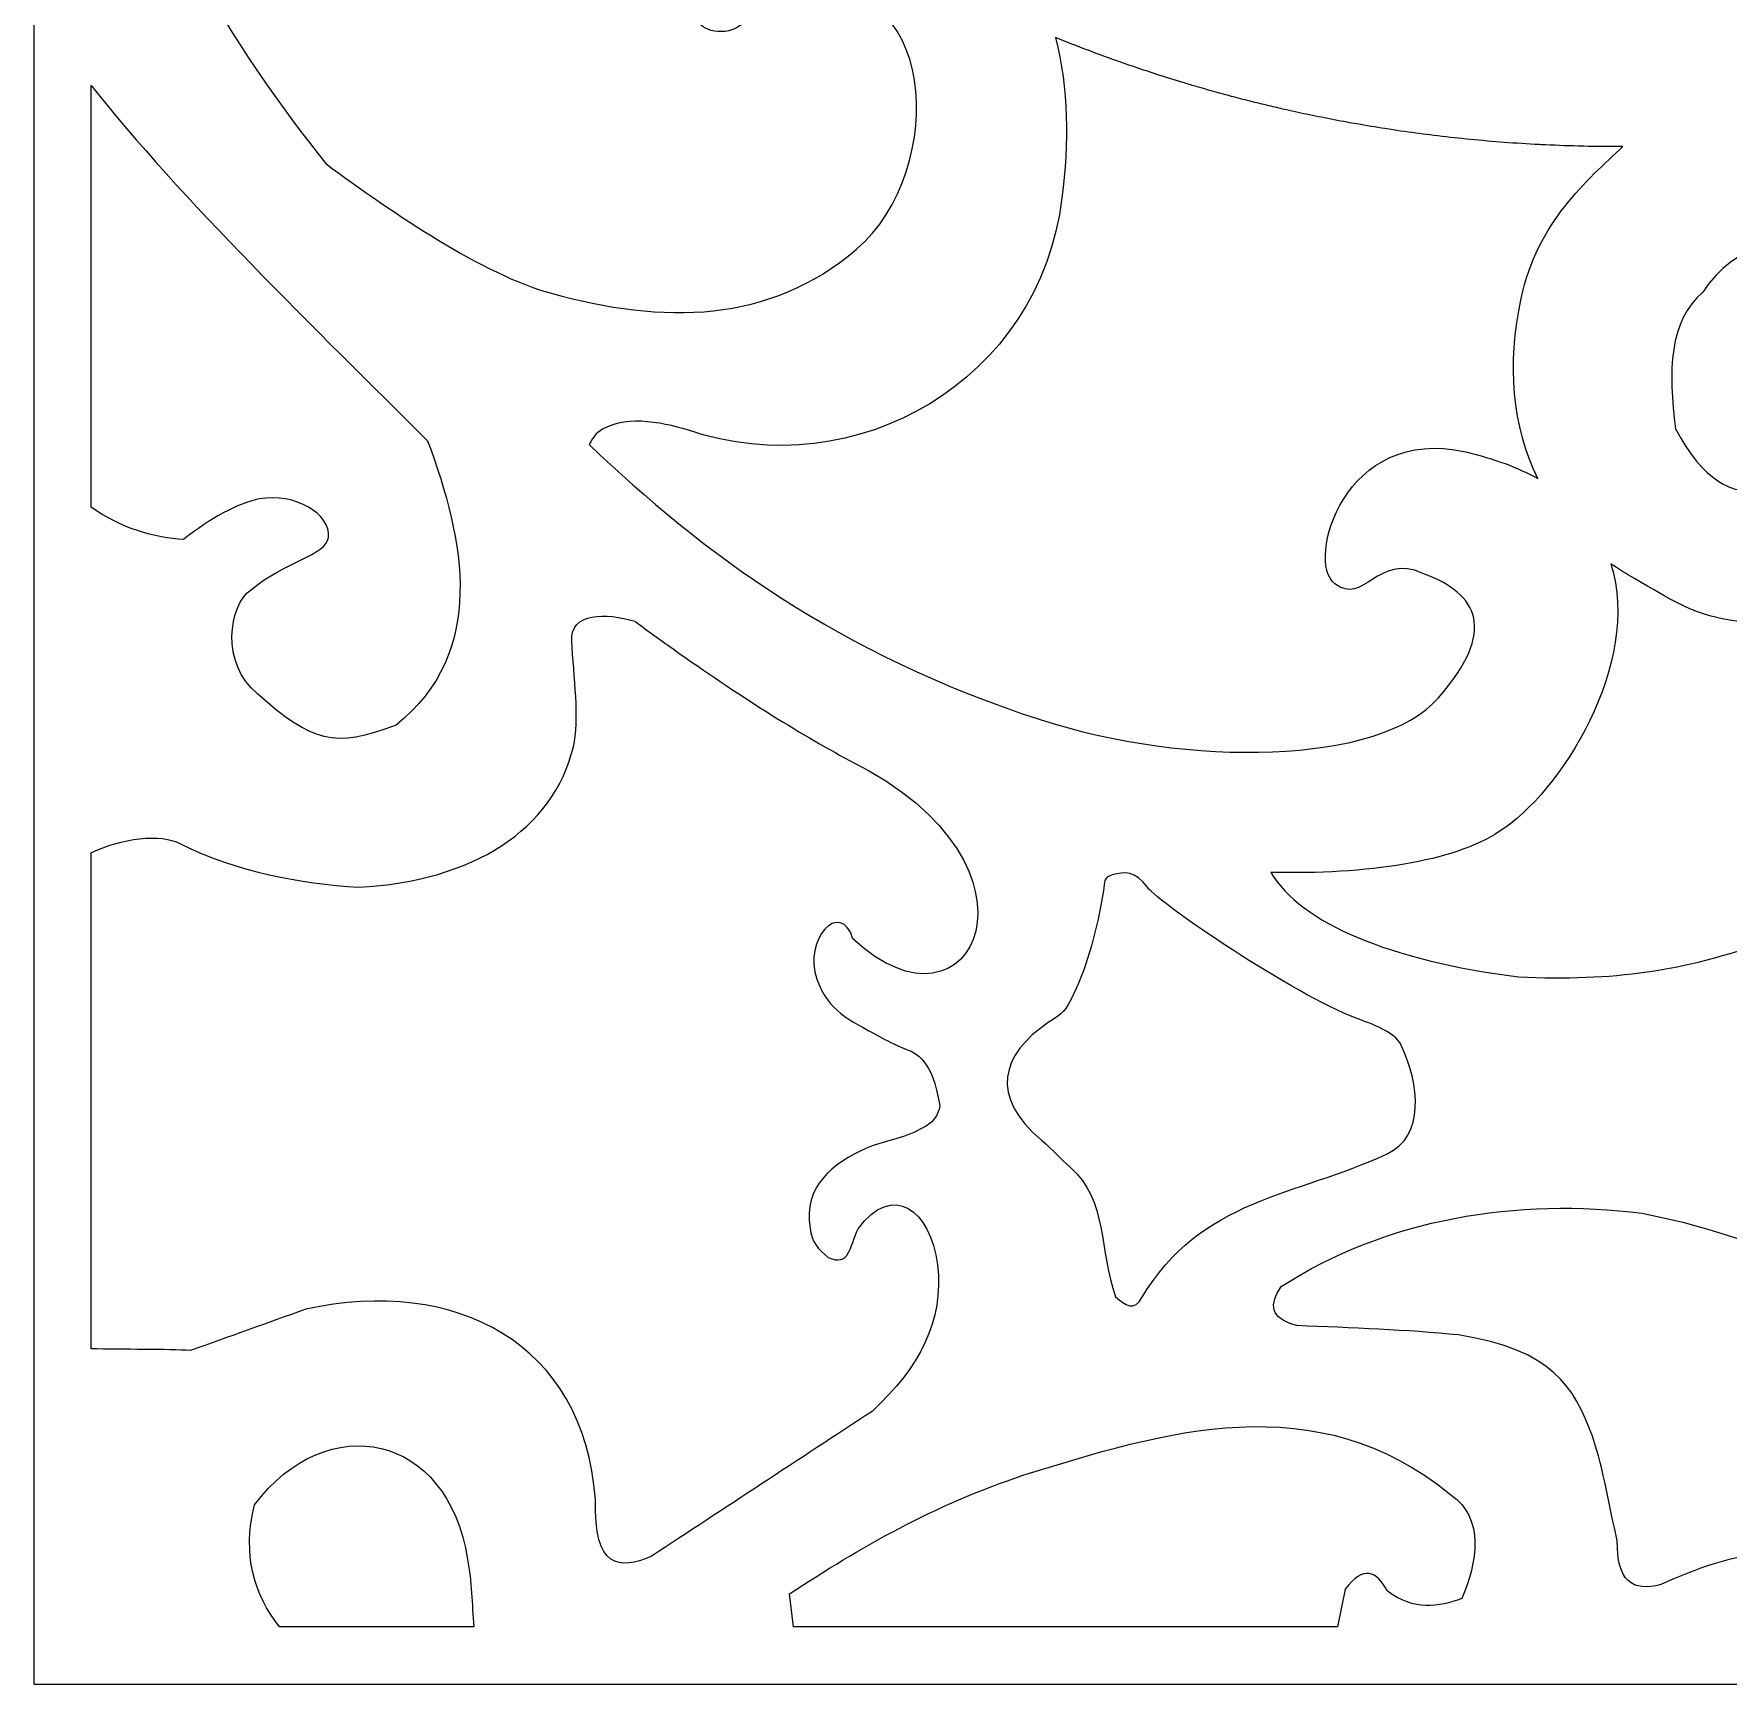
# Model space of a CAD drawing. Header units: centimetres. Extents: x 8.1 to 14.4, y -2.9 to 9.
# Drawn here: x 8.134 to 11.461, y -2.926 to 0.314 of the extents above; entities that cross this region are included whole.
import ezdxf

# ---------------------------------------------------------------- set-up
doc = ezdxf.new("R2010")
doc.units = ezdxf.units.CM
doc.header["$MEASUREMENT"] = 0
doc.layers.add('layer 1', color=7, linetype='Continuous')

msp = doc.modelspace()

# ---------------------------------------------------------------- linework, layer by layer
at = {"layer": 'layer 1', "color": 250}
for points, knots in [([(8.13351, 9.00077), (8.13351, 9.00077), (8.24628, 9.00077), (8.24628, 9.00077), (8.24628, 9.00077), (8.24628, 9.00077), (14.32662, 9.00077), (14.32662, 9.00077), (14.32662, 9.00077), (14.32662, 9.00077), (14.43939, 9.00077), (14.43939, 9.00077), (14.43939, 9.00077), (14.43939, 9.00077), (14.43939, 8.88803), (14.43939, 8.88803), (14.43939, 8.88803), (14.43939, 8.88803), (14.43939, -2.81346), (14.43939, -2.81346), (14.43939, -2.81346), (14.43939, -2.81346), (14.43939, -2.9262), (14.43939, -2.9262), (14.43939, -2.9262), (14.43939, -2.9262), (14.32662, -2.9262), (14.32662, -2.9262), (14.32662, -2.9262), (14.32662, -2.9262), (8.24628, -2.9262), (8.24628, -2.9262), (8.24628, -2.9262), (8.24628, -2.9262), (8.13351, -2.9262), (8.13351, -2.9262), (8.13351, -2.9262), (8.13351, -2.9262), (8.13351, -2.81346), (8.13351, -2.81346), (8.13351, -2.81346), (8.13351, -2.81346), (8.13351, 2.50007), (8.13351, 2.50007), (8.13351, 2.50007), (8.13351, 2.50007), (8.13351, 3.57452), (8.13351, 3.57452), (8.13351, 3.57452), (8.13351, 3.57452), (8.13351, 8.88803), (8.13351, 8.88803), (8.13351, 8.88803), (8.13351, 8.88803), (8.13351, 9.00077), (8.13351, 9.00077)], [0, 0, 0, 0, 0.0666667, 0.0666667, 0.0666667, 0.0666667, 0.1333333, 0.1333333, 0.1333333, 0.1333333, 0.2, 0.2, 0.2, 0.2, 0.2666667, 0.2666667, 0.2666667, 0.2666667, 0.3333333, 0.3333333, 0.3333333, 0.3333333, 0.4, 0.4, 0.4, 0.4, 0.4666667, 0.4666667, 0.4666667, 0.4666667, 0.5333333, 0.5333333, 0.5333333, 0.5333333, 0.6, 0.6, 0.6, 0.6, 0.6666667, 0.6666667, 0.6666667, 0.6666667, 0.7333333, 0.7333333, 0.7333333, 0.7333333, 0.8, 0.8, 0.8, 0.8, 0.8666667, 0.8666667, 0.8666667, 0.8666667, 1, 1, 1, 1]), ([(9.12781, 0.99045), (9.12781, 0.99045), (9.1345, 0.98365), (9.1345, 0.98365), (9.1345, 0.98365), (9.1345, 0.98365), (9.1412, 0.97685), (9.1412, 0.97685), (9.1412, 0.97685), (9.15443, 0.96327), (9.16786, 0.9498), (9.1815, 0.93646), (9.1815, 0.93646), (9.1815, 0.93646), (9.18838, 0.92979), (9.18838, 0.92979), (9.18838, 0.92979), (9.18838, 0.92979), (9.19513, 0.92316), (9.19513, 0.92316), (9.19513, 0.92316), (9.20745, 0.91114), (9.21992, 0.8992), (9.23267, 0.8874), (9.23267, 0.8874), (9.23267, 0.8874), (9.24517, 0.87578), (9.24517, 0.87578), (9.24517, 0.87578), (9.25697, 0.86486), (9.26886, 0.85399), (9.28087, 0.84326), (9.28087, 0.84326), (9.28733, 0.83742), (9.29391, 0.83162), (9.30046, 0.82585), (9.30046, 0.82585), (9.31088, 0.8166), (9.32152, 0.80742), (9.33223, 0.79832), (9.33223, 0.79832), (9.34109, 0.79075), (9.35001, 0.78319), (9.35893, 0.77572), (9.35893, 0.77572), (9.36652, 0.76941), (9.37408, 0.76311), (9.38167, 0.75688), (9.38167, 0.75688), (9.39344, 0.74728), (9.4053, 0.73774), (9.41716, 0.72831), (9.41716, 0.72831), (9.41716, 0.72831), (9.43407, 0.71501), (9.43407, 0.71501), (9.43407, 0.71501), (9.44778, 0.70431), (9.46158, 0.69375), (9.4754, 0.68329), (9.4754, 0.68329), (9.4754, 0.68329), (9.48864, 0.67339), (9.48864, 0.67339), (9.48864, 0.67339), (9.50354, 0.66238), (9.51834, 0.65154), (9.53334, 0.64081), (9.53334, 0.64081), (9.53334, 0.64081), (9.54567, 0.632), (9.54567, 0.632), (9.54567, 0.632), (9.56076, 0.62135), (9.5759, 0.61086), (9.5912, 0.60048), (9.5912, 0.60048), (9.5912, 0.60048), (9.59357, 0.59886), (9.59357, 0.59886), (9.59357, 0.59886), (9.55432, 0.57759), (9.5203, 0.54687), (9.48953, 0.51013), (9.48953, 0.51013), (9.45407, 0.45665), (9.43647, 0.41559), (9.43173, 0.38548), (9.43173, 0.38548), (9.42377, 0.33531), (9.45144, 0.31557), (9.49147, 0.31938), (9.49147, 0.31938), (9.53103, 0.32317), (9.56543, 0.38135), (9.62404, 0.39373), (9.62404, 0.39373), (9.91406, 0.45505), (9.93043, 0.0456), (9.74934, -0.1086), (9.74934, -0.1086), (9.57827, -0.25421), (9.37125, -0.25643), (9.14729, -0.19437), (9.14729, -0.19437), (9.01953, -0.15897), (8.83968, -0.03936), (8.70697, 0.0597), (8.70697, 0.0597), (8.54188, 0.26715), (8.43109, 0.45692), (8.35378, 0.63572), (8.35378, 0.63572), (8.42356, 0.68226), (8.51429, 0.66578), (8.61252, 0.62653), (8.61252, 0.62653), (8.7048, 0.57947), (8.78803, 0.59287), (8.8723, 0.59896), (8.8723, 0.59896), (8.97613, 0.61197), (9.05208, 0.66507), (9.09075, 0.75978), (9.09075, 0.75978), (9.1237, 0.84572), (9.13389, 0.91352), (9.12781, 0.99045)], [0, 0, 0, 0, 0.030303, 0.030303, 0.030303, 0.030303, 0.0606061, 0.0606061, 0.0606061, 0.0606061, 0.0909091, 0.0909091, 0.0909091, 0.0909091, 0.1212121, 0.1212121, 0.1212121, 0.1212121, 0.1515152, 0.1515152, 0.1515152, 0.1515152, 0.1818182, 0.1818182, 0.1818182, 0.1818182, 0.2121212, 0.2121212, 0.2121212, 0.2121212, 0.2424242, 0.2424242, 0.2424242, 0.2424242, 0.2727273, 0.2727273, 0.2727273, 0.2727273, 0.3030303, 0.3030303, 0.3030303, 0.3030303, 0.3333333, 0.3333333, 0.3333333, 0.3333333, 0.3636364, 0.3636364, 0.3636364, 0.3636364, 0.3939394, 0.3939394, 0.3939394, 0.3939394, 0.4242424, 0.4242424, 0.4242424, 0.4242424, 0.4545455, 0.4545455, 0.4545455, 0.4545455, 0.4848485, 0.4848485, 0.4848485, 0.4848485, 0.5151515, 0.5151515, 0.5151515, 0.5151515, 0.5454545, 0.5454545, 0.5454545, 0.5454545, 0.5757576, 0.5757576, 0.5757576, 0.5757576, 0.6060606, 0.6060606, 0.6060606, 0.6060606, 0.6363636, 0.6363636, 0.6363636, 0.6363636, 0.6666667, 0.6666667, 0.6666667, 0.6666667, 0.6969697, 0.6969697, 0.6969697, 0.6969697, 0.7272727, 0.7272727, 0.7272727, 0.7272727, 0.7575758, 0.7575758, 0.7575758, 0.7575758, 0.7878788, 0.7878788, 0.7878788, 0.7878788, 0.8181818, 0.8181818, 0.8181818, 0.8181818, 0.8484848, 0.8484848, 0.8484848, 0.8484848, 0.8787879, 0.8787879, 0.8787879, 0.8787879, 0.9090909, 0.9090909, 0.9090909, 0.9090909, 0.9393939, 0.9393939, 0.9393939, 0.9393939, 1, 1, 1, 1]), ([(11.24366, 0.09308), (11.24366, 0.09308), (11.24382, 0.09308), (11.24382, 0.09308), (11.24382, 0.09308), (11.24382, 0.09308), (11.24403, 0.09308), (11.24403, 0.09308), (11.24403, 0.09308), (11.24403, 0.09308), (11.24423, 0.09308), (11.24423, 0.09308), (11.24423, 0.09308), (11.24423, 0.09308), (11.24434, 0.09308), (11.24434, 0.09308), (11.24434, 0.09308), (11.24434, 0.09308), (11.24455, 0.09308), (11.24455, 0.09308), (11.24455, 0.09308), (11.24455, 0.09308), (11.24934, 0.09315), (11.24934, 0.09315), (11.24934, 0.09315), (11.24934, 0.09315), (11.24952, 0.09315), (11.24952, 0.09315), (11.24952, 0.09315), (11.24952, 0.09315), (11.24963, 0.09315), (11.24963, 0.09315), (11.24963, 0.09315), (11.24963, 0.09315), (11.2498, 0.09315), (11.2498, 0.09315), (11.2498, 0.09315), (11.2498, 0.09315), (11.24997, 0.09315), (11.24997, 0.09315), (11.24997, 0.09315), (11.24997, 0.09315), (11.25205, 0.09319), (11.25205, 0.09319), (11.25205, 0.09319), (11.25205, 0.09319), (11.25226, 0.09319), (11.25226, 0.09319), (11.25226, 0.09319), (11.25226, 0.09319), (11.2524, 0.09319), (11.2524, 0.09319), (11.2524, 0.09319), (11.2524, 0.09319), (11.25257, 0.09319), (11.25257, 0.09319), (11.25257, 0.09319), (11.25257, 0.09319), (11.25272, 0.09319), (11.25272, 0.09319), (11.25272, 0.09319), (11.25272, 0.09319), (11.25341, 0.0932), (11.25341, 0.0932), (11.25341, 0.0932), (11.25341, 0.0932), (11.25358, 0.0932), (11.25358, 0.0932), (11.25358, 0.0932), (11.25358, 0.0932), (11.25479, 0.09322), (11.25479, 0.09322), (11.25479, 0.09322), (11.25479, 0.09322), (11.25485, 0.09322), (11.25485, 0.09322), (11.25485, 0.09322), (11.18469, 0.02747), (11.08702, -0.05479), (11.05472, -0.205), (11.05472, -0.205), (11.02699, -0.33449), (11.03753, -0.45655), (11.08754, -0.55864), (11.08754, -0.55864), (11.04889, -0.5373), (11.00203, -0.51963), (10.94587, -0.50664), (10.94587, -0.50664), (10.70785, -0.45164), (10.6306, -0.72095), (10.6887, -0.76529), (10.6887, -0.76529), (10.74692, -0.80962), (10.77218, -0.70413), (10.86178, -0.74494), (10.86178, -0.74494), (10.97181, -0.7856), (11.0078, -0.85732), (10.89231, -0.98947), (10.89231, -0.98947), (10.77691, -1.12162), (10.39976, -1.12582), (10.11024, -1.03213), (10.11024, -1.03213), (9.71379, -0.90379), (9.44625, -0.70388), (9.22437, -0.49219), (9.22437, -0.49219), (9.22771, -0.48455), (9.23299, -0.47667), (9.24122, -0.46804), (9.24122, -0.46804), (9.28973, -0.43288), (9.36213, -0.44677), (9.4193, -0.46393), (9.4193, -0.46393), (9.74747, -0.57485), (10.11024, -0.36625), (10.15269, -0.00752), (10.15269, -0.00752), (10.16668, 0.10231), (10.16599, 0.20608), (10.14022, 0.30714), (10.14022, 0.30714), (10.18259, 0.29), (10.22549, 0.27381), (10.26878, 0.25862), (10.26878, 0.25862), (10.26878, 0.25862), (10.26986, 0.25826), (10.26986, 0.25826), (10.26986, 0.25826), (10.28907, 0.25151), (10.30843, 0.24494), (10.32794, 0.23858), (10.32794, 0.23858), (10.32794, 0.23858), (10.3411, 0.2343), (10.3411, 0.2343), (10.3411, 0.2343), (10.35827, 0.22876), (10.37556, 0.22337), (10.3929, 0.21815), (10.3929, 0.21815), (10.40144, 0.21558), (10.40992, 0.21301), (10.41847, 0.21052), (10.41847, 0.21052), (10.4316, 0.2067), (10.44473, 0.20298), (10.45791, 0.19934), (10.45791, 0.19934), (10.46853, 0.19641), (10.47913, 0.19353), (10.48981, 0.19071), (10.48981, 0.19071), (10.50213, 0.18745), (10.51454, 0.18427), (10.52692, 0.18115), (10.52692, 0.18115), (10.53912, 0.17811), (10.55127, 0.17513), (10.56348, 0.17224), (10.56348, 0.17224), (10.57364, 0.16982), (10.58374, 0.16748), (10.59395, 0.16518), (10.59395, 0.16518), (10.60901, 0.16179), (10.62408, 0.15851), (10.63914, 0.15535), (10.63914, 0.15535), (10.64699, 0.15373), (10.65478, 0.15215), (10.66257, 0.15058), (10.66257, 0.15058), (10.67928, 0.14723), (10.69599, 0.14401), (10.71284, 0.14094), (10.71284, 0.14094), (10.71919, 0.13976), (10.72569, 0.13862), (10.73203, 0.13749), (10.73203, 0.13749), (10.75048, 0.13427), (10.76889, 0.13122), (10.7873, 0.12834), (10.7873, 0.12834), (10.7873, 0.12834), (10.80326, 0.12589), (10.80326, 0.12589), (10.80326, 0.12589), (10.82297, 0.12294), (10.84271, 0.12016), (10.8625, 0.11759), (10.8625, 0.11759), (10.8625, 0.11759), (10.87566, 0.11594), (10.87566, 0.11594), (10.87566, 0.11594), (10.8967, 0.1133), (10.91785, 0.11086), (10.93918, 0.10868), (10.93918, 0.10868), (10.93918, 0.10868), (10.94728, 0.10786), (10.94728, 0.10786), (10.94728, 0.10786), (10.96928, 0.10567), (10.99124, 0.1037), (11.01331, 0.10199), (11.01331, 0.10199), (11.01331, 0.10199), (11.02114, 0.10139), (11.02114, 0.10139), (11.02114, 0.10139), (11.04434, 0.09966), (11.06759, 0.09818), (11.09094, 0.09698), (11.09094, 0.09698), (11.09094, 0.09698), (11.09333, 0.09686), (11.09333, 0.09686), (11.09333, 0.09686), (11.11775, 0.09562), (11.14219, 0.09471), (11.16663, 0.09408), (11.16663, 0.09408), (11.16663, 0.09408), (11.16865, 0.09402), (11.16865, 0.09402), (11.16865, 0.09402), (11.19359, 0.0934), (11.21857, 0.09308), (11.24366, 0.09308)], [0, 0, 0, 0, 0.0166667, 0.0166667, 0.0166667, 0.0166667, 0.0333333, 0.0333333, 0.0333333, 0.0333333, 0.05, 0.05, 0.05, 0.05, 0.0666667, 0.0666667, 0.0666667, 0.0666667, 0.0833333, 0.0833333, 0.0833333, 0.0833333, 0.1, 0.1, 0.1, 0.1, 0.1166667, 0.1166667, 0.1166667, 0.1166667, 0.1333333, 0.1333333, 0.1333333, 0.1333333, 0.15, 0.15, 0.15, 0.15, 0.1666667, 0.1666667, 0.1666667, 0.1666667, 0.1833333, 0.1833333, 0.1833333, 0.1833333, 0.2, 0.2, 0.2, 0.2, 0.2166667, 0.2166667, 0.2166667, 0.2166667, 0.2333333, 0.2333333, 0.2333333, 0.2333333, 0.25, 0.25, 0.25, 0.25, 0.2666667, 0.2666667, 0.2666667, 0.2666667, 0.2833333, 0.2833333, 0.2833333, 0.2833333, 0.3, 0.3, 0.3, 0.3, 0.3166667, 0.3166667, 0.3166667, 0.3166667, 0.3333333, 0.3333333, 0.3333333, 0.3333333, 0.35, 0.35, 0.35, 0.35, 0.3666667, 0.3666667, 0.3666667, 0.3666667, 0.3833333, 0.3833333, 0.3833333, 0.3833333, 0.4, 0.4, 0.4, 0.4, 0.4166667, 0.4166667, 0.4166667, 0.4166667, 0.4333333, 0.4333333, 0.4333333, 0.4333333, 0.45, 0.45, 0.45, 0.45, 0.4666667, 0.4666667, 0.4666667, 0.4666667, 0.4833333, 0.4833333, 0.4833333, 0.4833333, 0.5, 0.5, 0.5, 0.5, 0.5166667, 0.5166667, 0.5166667, 0.5166667, 0.5333333, 0.5333333, 0.5333333, 0.5333333, 0.55, 0.55, 0.55, 0.55, 0.5666667, 0.5666667, 0.5666667, 0.5666667, 0.5833333, 0.5833333, 0.5833333, 0.5833333, 0.6, 0.6, 0.6, 0.6, 0.6166667, 0.6166667, 0.6166667, 0.6166667, 0.6333333, 0.6333333, 0.6333333, 0.6333333, 0.65, 0.65, 0.65, 0.65, 0.6666667, 0.6666667, 0.6666667, 0.6666667, 0.6833333, 0.6833333, 0.6833333, 0.6833333, 0.7, 0.7, 0.7, 0.7, 0.7166667, 0.7166667, 0.7166667, 0.7166667, 0.7333333, 0.7333333, 0.7333333, 0.7333333, 0.75, 0.75, 0.75, 0.75, 0.7666667, 0.7666667, 0.7666667, 0.7666667, 0.7833333, 0.7833333, 0.7833333, 0.7833333, 0.8, 0.8, 0.8, 0.8, 0.8166667, 0.8166667, 0.8166667, 0.8166667, 0.8333333, 0.8333333, 0.8333333, 0.8333333, 0.85, 0.85, 0.85, 0.85, 0.8666667, 0.8666667, 0.8666667, 0.8666667, 0.8833333, 0.8833333, 0.8833333, 0.8833333, 0.9, 0.9, 0.9, 0.9, 0.9166667, 0.9166667, 0.9166667, 0.9166667, 0.9333333, 0.9333333, 0.9333333, 0.9333333, 0.95, 0.95, 0.95, 0.95, 0.9666667, 0.9666667, 0.9666667, 0.9666667, 1, 1, 1, 1]), ([(8.24628, 0.21315), (8.24628, 0.21315), (8.24628, -0.6152), (8.24628, -0.6152), (8.24628, -0.6152), (8.30056, -0.65453), (8.37294, -0.6765), (8.42763, -0.67833), (8.42763, -0.67833), (8.47877, -0.6376), (8.53452, -0.60677), (8.57607, -0.59891), (8.57607, -0.59891), (8.64625, -0.58565), (8.71794, -0.62903), (8.71211, -0.6743), (8.71211, -0.6743), (8.70749, -0.70949), (8.627, -0.72168), (8.56064, -0.77636), (8.56064, -0.77636), (8.51576, -0.80751), (8.49997, -0.92236), (8.57283, -0.98158), (8.57283, -0.98158), (8.68025, -1.07627), (8.72288, -1.08979), (8.84479, -1.04284), (8.84479, -1.04284), (9.02409, -0.89968), (8.97994, -0.68181), (8.90695, -0.48451), (8.90695, -0.48451), (8.69217, -0.27054), (8.42108, -0.00898), (8.24628, 0.21315)], [0, 0, 0, 0, 0.1, 0.1, 0.1, 0.1, 0.2, 0.2, 0.2, 0.2, 0.3, 0.3, 0.3, 0.3, 0.4, 0.4, 0.4, 0.4, 0.5, 0.5, 0.5, 0.5, 0.6, 0.6, 0.6, 0.6, 0.7, 0.7, 0.7, 0.7, 0.8, 0.8, 0.8, 0.8, 1, 1, 1, 1]), ([(10.56287, -1.33217), (10.75203, -1.33669), (10.92267, -1.31138), (11.01146, -1.25217), (11.01146, -1.25217), (11.13281, -1.17594), (11.29228, -0.92181), (11.23124, -0.72606), (11.23124, -0.72606), (11.24582, -0.73637), (11.2612, -0.74611), (11.27731, -0.75522), (11.27731, -0.75522), (11.35011, -0.79619), (11.3831, -0.82327), (11.46869, -0.83778), (11.46869, -0.83778), (11.53443, -0.84894), (11.59193, -0.83528), (11.62718, -0.81168), (11.62718, -0.81168), (11.68766, -0.77126), (11.74503, -0.73065), (11.7632, -0.64924), (11.7632, -0.64924), (11.80194, -0.54664), (11.74339, -0.39222), (11.66388, -0.49303), (11.66388, -0.49303), (11.64293, -0.51289), (11.62198, -0.53278), (11.601, -0.55264), (11.601, -0.55264), (11.57713, -0.57528), (11.56253, -0.58149), (11.52836, -0.58438), (11.52836, -0.58438), (11.46921, -0.58936), (11.41169, -0.56442), (11.35822, -0.46086), (11.35822, -0.46086), (11.34295, -0.34827), (11.34541, -0.24821), (11.41184, -0.19284), (11.41184, -0.19284), (11.47631, -0.09355), (11.56945, -0.08753), (11.66694, -0.09483), (11.66694, -0.09483), (11.7968, -0.09329), (11.9002, -0.1515), (11.96481, -0.29699), (11.96481, -0.29699), (12.02913, -0.43513), (12.04041, -0.54475), (12.03505, -0.79003), (12.03505, -0.79003), (12.03358, -0.85413), (12.01534, -0.95276), (11.98796, -1.01476), (11.98796, -1.01476), (11.9079, -1.19664), (11.78102, -1.35341), (11.54314, -1.46555), (11.54314, -1.46555), (11.37173, -1.527), (11.23727, -1.54545), (11.04959, -1.53748), (11.04959, -1.53748), (10.79671, -1.50491), (10.62263, -1.43207), (10.56287, -1.33217)], [0, 0, 0, 0, 0.0526316, 0.0526316, 0.0526316, 0.0526316, 0.1052632, 0.1052632, 0.1052632, 0.1052632, 0.1578947, 0.1578947, 0.1578947, 0.1578947, 0.2105263, 0.2105263, 0.2105263, 0.2105263, 0.2631579, 0.2631579, 0.2631579, 0.2631579, 0.3157895, 0.3157895, 0.3157895, 0.3157895, 0.3684211, 0.3684211, 0.3684211, 0.3684211, 0.4210526, 0.4210526, 0.4210526, 0.4210526, 0.4736842, 0.4736842, 0.4736842, 0.4736842, 0.5263158, 0.5263158, 0.5263158, 0.5263158, 0.5789474, 0.5789474, 0.5789474, 0.5789474, 0.6315789, 0.6315789, 0.6315789, 0.6315789, 0.6842105, 0.6842105, 0.6842105, 0.6842105, 0.7368421, 0.7368421, 0.7368421, 0.7368421, 0.7894737, 0.7894737, 0.7894737, 0.7894737, 0.8421053, 0.8421053, 0.8421053, 0.8421053, 0.8947368, 0.8947368, 0.8947368, 0.8947368, 1, 1, 1, 1]), ([(8.24628, -1.29364), (8.24628, -1.29364), (8.24628, -2.26778), (8.24628, -2.26778), (8.24628, -2.26778), (8.30561, -2.26938), (8.39814, -2.26814), (8.4413, -2.27114), (8.4413, -2.27114), (8.51677, -2.24408), (8.59209, -2.21702), (8.66756, -2.18997), (8.66756, -2.18997), (8.96205, -2.1254), (9.21382, -2.25666), (9.23648, -2.56284), (9.23648, -2.56284), (9.23308, -2.70018), (9.28392, -2.70191), (9.34594, -2.67546), (9.34594, -2.67546), (9.49066, -2.58051), (9.63524, -2.48555), (9.77984, -2.39059), (9.77984, -2.39059), (9.87228, -2.30612), (9.92177, -2.21168), (9.90826, -2.10266), (9.90826, -2.10266), (9.8947, -1.99493), (9.82033, -1.93927), (9.7524, -2.03221), (9.7524, -2.03221), (9.73529, -2.06774), (9.7359, -2.1076), (9.6935, -2.08812), (9.6935, -2.08812), (9.67575, -2.0736), (9.65986, -2.05756), (9.65838, -2.03068), (9.65838, -2.03068), (9.64445, -1.94959), (9.7026, -1.90289), (9.76876, -1.87389), (9.76876, -1.87389), (9.8033, -1.85876), (9.84021, -1.85626), (9.87467, -1.83618), (9.87467, -1.83618), (9.89995, -1.82548), (9.90985, -1.80914), (9.91285, -1.79023), (9.91285, -1.79023), (9.89703, -1.69937), (9.87046, -1.6878), (9.83944, -1.6766), (9.83944, -1.6766), (9.82452, -1.66999), (9.80922, -1.66246), (9.79335, -1.65381), (9.79335, -1.65381), (9.73492, -1.62211), (9.69376, -1.60418), (9.67137, -1.54174), (9.67137, -1.54174), (9.64363, -1.46415), (9.71766, -1.38432), (9.74241, -1.46249), (9.74241, -1.46249), (9.97576, -1.68311), (10.15454, -1.31907), (9.73538, -1.11228), (9.73538, -1.11228), (9.63371, -1.0574), (9.51978, -0.98641), (9.38827, -0.8928), (9.38827, -0.8928), (9.38827, -0.8928), (9.38707, -0.89196), (9.38707, -0.89196), (9.38707, -0.89196), (9.36357, -0.87519), (9.33948, -0.8577), (9.31475, -0.83945), (9.31475, -0.83945), (9.31475, -0.83945), (9.31428, -0.83913), (9.31428, -0.83913), (9.31428, -0.83913), (9.25686, -0.82151), (9.1872, -0.82169), (9.19008, -0.87744), (9.19008, -0.87744), (9.19363, -0.94641), (9.20592, -1.03269), (9.19311, -1.08573), (9.19311, -1.08573), (9.15389, -1.24815), (8.99661, -1.34934), (8.77141, -1.36141), (8.77141, -1.36141), (8.65431, -1.35275), (8.53725, -1.33336), (8.42001, -1.27563), (8.42001, -1.27563), (8.38437, -1.25527), (8.3036, -1.26509), (8.24628, -1.29364)], [0, 0, 0, 0, 0.0357143, 0.0357143, 0.0357143, 0.0357143, 0.0714286, 0.0714286, 0.0714286, 0.0714286, 0.1071429, 0.1071429, 0.1071429, 0.1071429, 0.1428571, 0.1428571, 0.1428571, 0.1428571, 0.1785714, 0.1785714, 0.1785714, 0.1785714, 0.2142857, 0.2142857, 0.2142857, 0.2142857, 0.25, 0.25, 0.25, 0.25, 0.2857143, 0.2857143, 0.2857143, 0.2857143, 0.3214286, 0.3214286, 0.3214286, 0.3214286, 0.3571429, 0.3571429, 0.3571429, 0.3571429, 0.3928571, 0.3928571, 0.3928571, 0.3928571, 0.4285714, 0.4285714, 0.4285714, 0.4285714, 0.4642857, 0.4642857, 0.4642857, 0.4642857, 0.5, 0.5, 0.5, 0.5, 0.5357143, 0.5357143, 0.5357143, 0.5357143, 0.5714286, 0.5714286, 0.5714286, 0.5714286, 0.6071429, 0.6071429, 0.6071429, 0.6071429, 0.6428571, 0.6428571, 0.6428571, 0.6428571, 0.6785714, 0.6785714, 0.6785714, 0.6785714, 0.7142857, 0.7142857, 0.7142857, 0.7142857, 0.75, 0.75, 0.75, 0.75, 0.7857143, 0.7857143, 0.7857143, 0.7857143, 0.8214286, 0.8214286, 0.8214286, 0.8214286, 0.8571429, 0.8571429, 0.8571429, 0.8571429, 0.8928571, 0.8928571, 0.8928571, 0.8928571, 0.9285714, 0.9285714, 0.9285714, 0.9285714, 1, 1, 1, 1]), ([(10.17635, -1.56992), (10.20336, -1.51357), (10.22177, -1.44405), (10.23441, -1.36833), (10.23441, -1.36833), (10.23733, -1.35041), (10.23317, -1.34253), (10.25123, -1.33726), (10.25123, -1.33726), (10.27617, -1.32995), (10.29678, -1.32941), (10.32076, -1.36141), (10.32076, -1.36141), (10.34557, -1.39447), (10.60838, -1.57263), (10.73097, -1.61859), (10.73097, -1.61859), (10.76021, -1.62955), (10.80704, -1.64592), (10.81849, -1.67007), (10.81849, -1.67007), (10.85581, -1.7485), (10.86605, -1.85074), (10.79137, -1.88519), (10.79137, -1.88519), (10.61242, -1.96783), (10.42473, -1.97289), (10.31005, -2.16699), (10.31005, -2.16699), (10.29533, -2.19468), (10.27692, -2.1829), (10.25816, -2.16546), (10.25816, -2.16546), (10.22573, -2.07732), (10.24252, -1.97479), (10.16943, -1.9116), (10.16943, -1.9116), (10.14714, -1.8923), (10.13672, -1.87803), (10.11278, -1.85811), (10.11278, -1.85811), (10.00998, -1.77249), (10.03333, -1.68917), (10.12605, -1.62723), (10.12605, -1.62723), (10.15748, -1.60628), (10.15809, -1.60778), (10.17635, -1.56992)], [0, 0, 0, 0, 0.0769231, 0.0769231, 0.0769231, 0.0769231, 0.1538462, 0.1538462, 0.1538462, 0.1538462, 0.2307692, 0.2307692, 0.2307692, 0.2307692, 0.3076923, 0.3076923, 0.3076923, 0.3076923, 0.3846154, 0.3846154, 0.3846154, 0.3846154, 0.4615385, 0.4615385, 0.4615385, 0.4615385, 0.5384615, 0.5384615, 0.5384615, 0.5384615, 0.6153846, 0.6153846, 0.6153846, 0.6153846, 0.6923077, 0.6923077, 0.6923077, 0.6923077, 0.7692308, 0.7692308, 0.7692308, 0.7692308, 0.8461538, 0.8461538, 0.8461538, 0.8461538, 1, 1, 1, 1]), ([(11.80831, -2.81346), (11.80831, -2.81346), (12.05877, -2.81346), (12.05877, -2.81346), (12.05877, -2.81346), (12.05375, -2.68475), (12.02417, -2.55607), (11.97401, -2.42735), (11.97401, -2.42735), (11.81613, -2.1878), (11.58077, -2.05738), (11.29259, -2.00158), (11.29259, -2.00158), (11.04889, -1.97008), (10.78966, -2.01193), (10.58359, -2.14555), (10.58359, -2.14555), (10.55993, -2.18002), (10.56039, -2.20811), (10.61415, -2.22213), (10.61415, -2.22213), (10.72187, -2.22674), (10.83061, -2.23056), (10.93199, -2.24051), (10.93199, -2.24051), (11.11581, -2.27011), (11.15838, -2.34083), (11.19477, -2.4396), (11.19477, -2.4396), (11.21797, -2.50801), (11.22741, -2.57642), (11.24368, -2.64483), (11.24368, -2.64483), (11.24192, -2.72334), (11.27402, -2.74607), (11.3293, -2.7306), (11.3293, -2.7306), (11.39955, -2.69941), (11.47082, -2.67185), (11.54923, -2.66934), (11.54923, -2.66934), (11.6341, -2.66335), (11.69889, -2.69334), (11.7632, -2.72446), (11.7632, -2.72446), (11.79628, -2.76621), (11.80402, -2.79101), (11.80831, -2.81346)], [0, 0, 0, 0, 0.0769231, 0.0769231, 0.0769231, 0.0769231, 0.1538462, 0.1538462, 0.1538462, 0.1538462, 0.2307692, 0.2307692, 0.2307692, 0.2307692, 0.3076923, 0.3076923, 0.3076923, 0.3076923, 0.3846154, 0.3846154, 0.3846154, 0.3846154, 0.4615385, 0.4615385, 0.4615385, 0.4615385, 0.5384615, 0.5384615, 0.5384615, 0.5384615, 0.6153846, 0.6153846, 0.6153846, 0.6153846, 0.6923077, 0.6923077, 0.6923077, 0.6923077, 0.7692308, 0.7692308, 0.7692308, 0.7692308, 0.8461538, 0.8461538, 0.8461538, 0.8461538, 1, 1, 1, 1]), ([(9.62531, -2.81346), (9.62531, -2.81346), (10.69388, -2.81346), (10.69388, -2.81346), (10.69388, -2.81346), (10.69388, -2.81346), (10.70883, -2.73979), (10.70883, -2.73979), (10.70883, -2.73979), (10.74554, -2.69256), (10.77099, -2.70432), (10.79137, -2.74285), (10.79137, -2.74285), (10.84542, -2.78385), (10.89225, -2.7746), (10.93808, -2.75816), (10.93808, -2.75816), (10.96867, -2.68722), (10.98388, -2.60094), (10.91664, -2.55447), (10.91664, -2.55447), (10.65262, -2.33711), (10.35206, -2.42992), (10.0763, -2.51618), (10.0763, -2.51618), (9.90168, -2.57437), (9.75581, -2.65812), (9.61795, -2.74897), (9.61795, -2.74897), (9.61795, -2.74897), (9.62531, -2.81346), (9.62531, -2.81346)], [0, 0, 0, 0, 0.1111111, 0.1111111, 0.1111111, 0.1111111, 0.2222222, 0.2222222, 0.2222222, 0.2222222, 0.3333333, 0.3333333, 0.3333333, 0.3333333, 0.4444444, 0.4444444, 0.4444444, 0.4444444, 0.5555556, 0.5555556, 0.5555556, 0.5555556, 0.6666667, 0.6666667, 0.6666667, 0.6666667, 0.7777778, 0.7777778, 0.7777778, 0.7777778, 1, 1, 1, 1]), ([(8.61566, -2.81346), (8.61566, -2.81346), (8.99794, -2.81346), (8.99794, -2.81346), (8.99794, -2.81346), (8.99361, -2.76957), (8.99387, -2.72379), (8.98531, -2.68158), (8.98531, -2.68158), (8.94721, -2.43306), (8.70974, -2.38418), (8.56661, -2.57438), (8.56661, -2.57438), (8.54271, -2.6735), (8.56582, -2.74993), (8.61566, -2.81346)], [0, 0, 0, 0, 0.2, 0.2, 0.2, 0.2, 0.4, 0.4, 0.4, 0.4, 0.6, 0.6, 0.6, 0.6, 1, 1, 1, 1])]:
    msp.add_open_spline(points, degree=3, knots=knots, dxfattribs=at)

doc.saveas('drawing.dxf')
